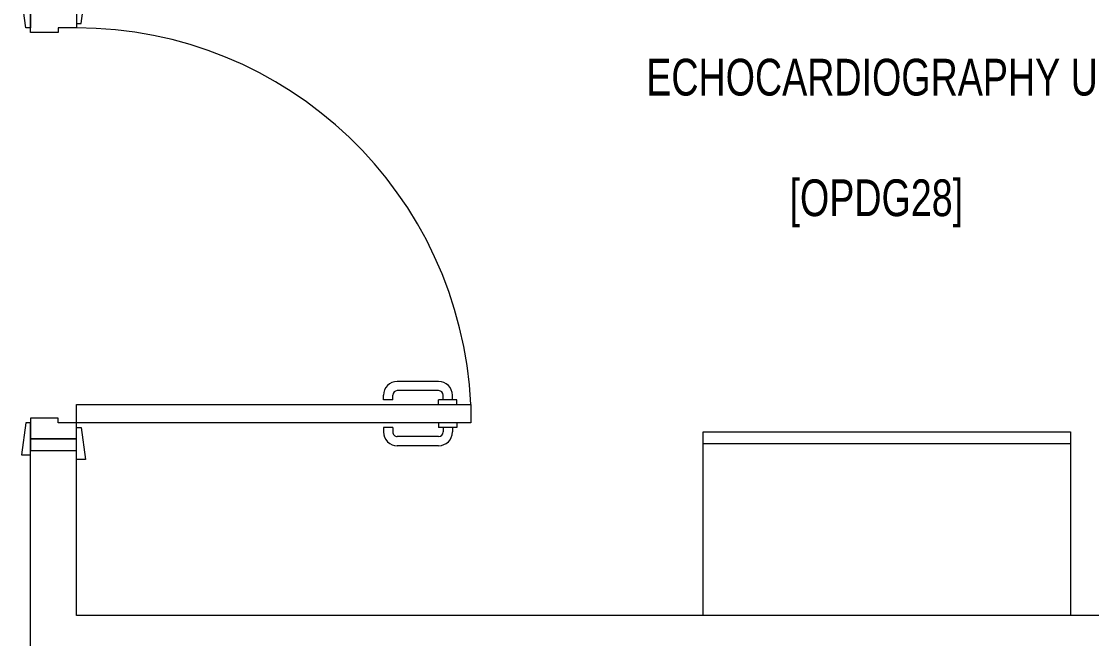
# Model space of a CAD drawing. Extents: x -234346 to 58427, y -132654 to -82394.
# Drawn here: x -115028 to -112696, y -113263 to -111918 of the extents above; entities that cross this region are included whole.
import ezdxf

# ---------------------------------------------------------------- set-up
doc = ezdxf.new("R2010")
doc.units = 0
doc.header["$LTSCALE"] = 8
for name, color, linetype, lineweight in [('72_EGR_BASE_TEXT', 9, 'Continuous', 5), ('72_EGR_EQP_TAG', 9, 'Continuous', 5), ('LOADING', 9, 'Continuous', 5), ('Walls', 9, 'Continuous', 5), ('Wooden Joinery', 9, 'Continuous', 5)]:
    doc.layers.add(name, color=color, linetype=linetype, lineweight=lineweight)
doc.styles.add('X3G_ENTITY_2587DD', font='swisscl.ttf', dxfattribs={"height": 200})
doc.styles.add('X3G_ENTITY_258862', font='swisscl.ttf', dxfattribs={"height": 200})

# ---------------------------------------------------------------- blocks, each defined once
blk = doc.blocks.new('A$C72370EFE')
at = {"layer": 'Wooden Joinery'}
for p, q in [((-0.01, -0.04), (-0.02, -0.04)), ((-0.01, -0.03), (-0.01, -0.07)), ((0, -0.03), (-0.01, -0.03)), ((0.04, -0.03), (0.05, -0.03)), ((0.05, -0.03), (0.05, -0.07)), ((0.05, -0.04), (0.06, -0.04)), ((-0.01, -0.06), (-0.02, -0.06)), ((0.05, -0.06), (0.06, -0.06)), ((-0.05, -0.07), (-0.05, -0.16)), ((-0.03, -0.07), (-0.03, -0.16)), ((0, -0.07), (-0.01, -0.07)), ((0.04, -0.07), (0.05, -0.07)), ((0.07, -0.07), (0.07, -0.16)), ((0.09, -0.07), (0.09, -0.16)), ((-0.01, -0.17), (-0.02, -0.17)), ((-0.01, -0.17), (-0.01, -0.19)), ((0.05, -0.17), (0.06, -0.17)), ((0.05, -0.17), (0.05, -0.19)), ((-0.01, -0.19), (-0.02, -0.19)), ((0.05, -0.19), (0.06, -0.19))]:
    blk.add_line(p, q, dxfattribs=at)
for centre, radius, start, end in [((-0.02, -0.07), 0.03, 90, 180), ((0.06, -0.07), 0.03, 0, 90), ((-0.02, -0.07), 0.01, 90, 180), ((0.06, -0.07), 0.01, 0, 90), ((-0.02, -0.16), 0.03, 180, 270), ((-0.02, -0.16), 0.01, 180, 270), ((0.06, -0.16), 0.01, 270, 0), ((0.06, -0.16), 0.03, 270, 0)]:
    blk.add_arc(centre, radius, start, end, dxfattribs=at)
blk = doc.blocks.new('A$C5DAD61B4')
at = {"layer": 'Wooden Joinery'}
for points in [[(80, 959.1), (80, 969.1), (10, 979.1), (10, 959.1)], [(940, 959.1), (940, 969.1), (1010, 979.1), (1010, 959.1)], [(70, 859.1), (70, 849.1), (0, 839.1), (0, 859.1)], [(120, 859.1), (120, 0), (80, 0), (80, 859.1)], [(950, 859.1), (950, 849.1), (1020, 839.1), (1020, 859.1)]]:
    blk.add_lwpolyline(points, close=True, dxfattribs=at)
for points in [[(45, 859.1), (45, 959.1), (20, 959.1), (20, 859.1), (45, 859.1)], [(45, 859.1), (80, 859.1), (80, 899.1), (90, 899.1), (90, 959.1), (45, 959.1), (45, 859.1)], [(975, 859.1), (940, 859.1), (940, 899.1), (930, 899.1), (930, 959.1), (975, 959.1), (975, 859.1)], [(975, 859.1), (975, 959.1), (1000, 959.1), (1000, 859.1), (975, 859.1)]]:
    blk.add_lwpolyline(points, dxfattribs=at)
blk.add_arc((80, 859.1), 860, 272.666, 0, dxfattribs=at)
at = {"layer": 'Wooden Joinery', "xscale": 999.9999999998854, "yscale": 999.9999999998854, "zscale": 999.9999999998854, "rotation": 180}
blk.add_blockref('A$C72370EFE', (120, 0), dxfattribs=at)
blk = doc.blocks.new('GF1')
at = {"layer": 'LOADING', "color": 9}
for p, q in [((-113542.2, -112812.6), (-112742.2, -112812.6)), ((-113542.2, -113212.6), (-113542.2, -112812.6)), ((-112742.2, -112812.6), (-112742.2, -113212.6)), ((-113542.2, -112837.6), (-112742.2, -112837.6))]:
    blk.add_line(p, q, dxfattribs=at)
at = {"layer": 'Walls', "color": 9}
for p, q in [((-115007.8, -113412.6), (-115007.8, -112852.6)), ((-115007.8, -112852.6), (-114907.8, -112852.6)), ((-114907.8, -113212.6), (-114907.8, -112852.6)), ((-110407.8, -113212.6), (-114907.8, -113212.6))]:
    blk.add_line(p, q, dxfattribs=at)
at = {"layer": 'Wooden Joinery', "color": 9, "rotation": 89.99999999999999}
blk.add_blockref('A$C5DAD61B4', (-114048.7, -112872.6), dxfattribs=at)
at = {"layer": '72_EGR_BASE_TEXT', "color": 9, "char_height": 80, "attachment_point": 2}
for s, insert, style in [('ECHOCARDIOGRAPHY ULTRASOUND ', (-112921.5, -111999.8, 0), 'X3G_ENTITY_258862'), ('[OPDG28]', (-113165, -112262.5), 'X3G_ENTITY_2587DD')]:
    blk.add_mtext(s, dxfattribs=dict(at, insert=insert, style=style))

msp = doc.modelspace()

# ---------------------------------------------------------------- block references
at = {"layer": '72_EGR_EQP_TAG'}
msp.add_blockref('GF1', (0, 0), dxfattribs=at)

doc.saveas('drawing.dxf')
